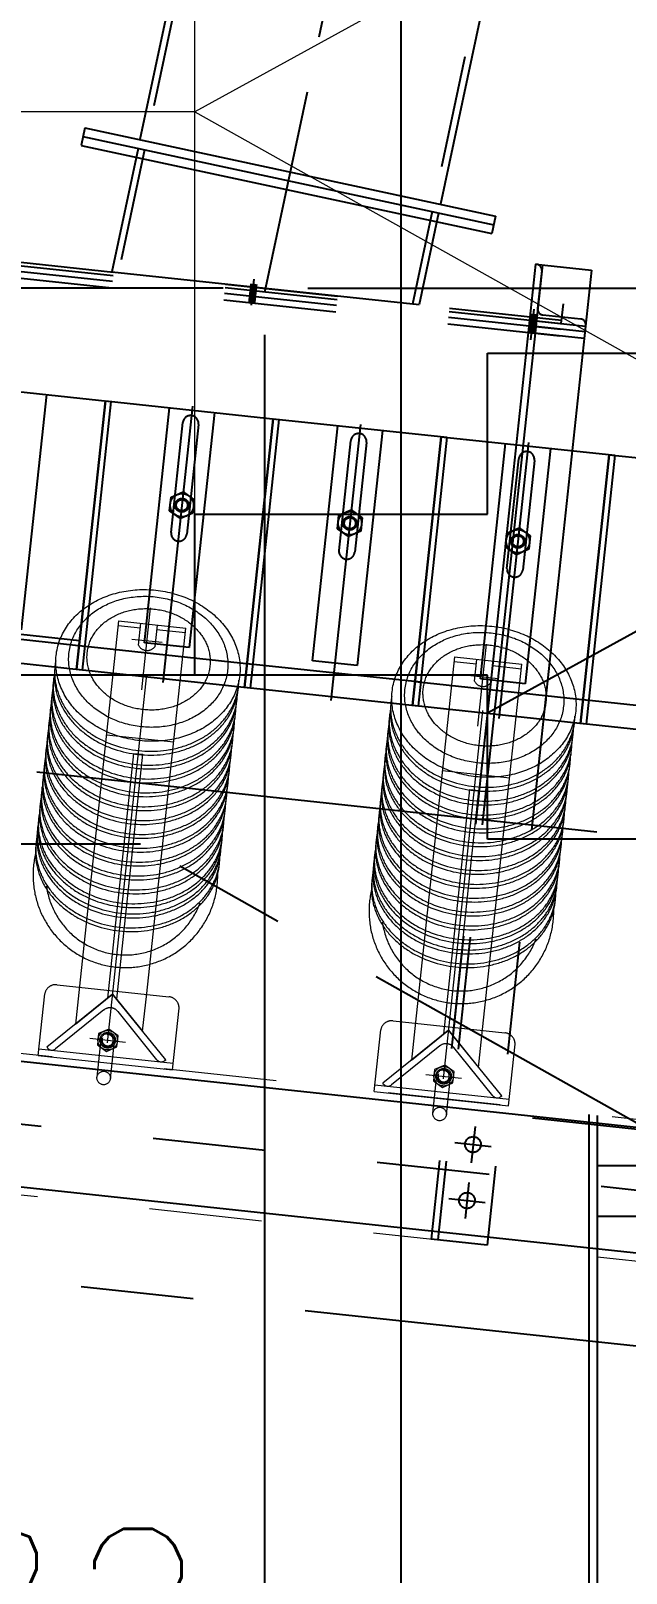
# Model space of a CAD drawing. Header units: inches. Extents: x 0 to 157513, y -28488 to 35640.
# Drawn here: x 19839 to 20368, y 16667 to 18036 of the extents above; entities that cross this region are included whole.
import ezdxf

# ---------------------------------------------------------------- set-up
doc = ezdxf.new("R2010")
doc.units = ezdxf.units.IN
doc.header["$LTSCALE"] = 400
doc.header["$MEASUREMENT"] = 0
for name, pattern in [('CENTER', [2, 1.25, -0.25, 0.25, -0.25]), ('CENTER2', [28.575, 19.05, -3.175, 3.175, -3.175]), ('CONTINOUS', [0]), ('DASHED2', [0.375, 0.25, -0.125]), ('HIDDEN', [9.525, 6.35, -3.175]), ('HIDDEN2', [4.7625, 3.175, -1.5875]), ('PHANTOM', [2.5, 1.25, -0.25, 0.25, -0.25, 0.25, -0.25])]:
    doc.linetypes.add(name, pattern=pattern)
for name, color, linetype in [('BF', 8, 'PHANTOM'), ('cen', 1, 'CENTER'), ('hid', 3, 'HIDDEN2')]:
    doc.layers.add(name, color=color, linetype=linetype)
doc.styles.add('ROMANS', font='romans')
doc.dimstyles.new('SAM2 60 SC', dxfattribs={"dimscale": 60, "dimtxt": 2.5, "dimasz": 2.5, "dimexe": 1.25, "dimexo": 0.625, "dimtad": 1, "dimtoh": 1, "dimdec": 0, "dimdsep": 46, "dimtxsty": 'ROMANS', "dimblk": 'OBLIQUE', "dimcen": 2.5, "dimclrd": 1, "dimclre": 1, "dimclrt": 256, "dimadec": 0, "dimazin": 2, "dimtfac": 1, "dimtdec": 0, "dimtofl": 0, "dimtmove": 0, "dimatfit": 3, "dimfxl": 1, "dimtolj": 1, "dimtzin": 0, "dimarcsym": 1})

# ---------------------------------------------------------------- blocks, each defined once
blk = doc.blocks.new('611bf4strgesv')
at = {"layer": 'BF', "linetype": 'CONTINOUS'}
h = blk.add_hatch(color=256, dxfattribs=at)
h.dxf.hatch_style = 1
h.paths.add_polyline_path([(-11813.3, 26718.2), (-11812.7, 26724.2), (-11809.4, 26723.9), (-11810.1, 26717.9)])
h = blk.add_hatch(color=256, dxfattribs=at)
h.dxf.hatch_style = 1
h.paths.add_polyline_path([(-11812.6, 26724.4), (-11812.1, 26729.4), (-11808.9, 26729), (-11809.4, 26724.1)])
h = blk.add_hatch(color=256, dxfattribs=at)
h.dxf.hatch_style = 1
h.paths.add_polyline_path([(-11812.1, 26729.4), (-11811.5, 26735.3), (-11808.2, 26735), (-11808.9, 26729)])
h = blk.add_hatch(color=256, dxfattribs=at)
h.dxf.hatch_style = 1
h.paths.add_polyline_path([(-11809.4, 26724.1), (-11808.9, 26729), (-11805.5, 26728.7), (-11806, 26723.7)])
h = blk.add_hatch(color=256, dxfattribs=at)
h.dxf.hatch_style = 1
h.paths.add_polyline_path([(-11808.9, 26729), (-11808.2, 26735), (-11804.8, 26734.6), (-11805.5, 26728.7)])
h = blk.add_hatch(color=256, dxfattribs=at)
h.dxf.hatch_style = 1
h.paths.add_polyline_path([(-11810.1, 26717.9), (-11809.4, 26723.9), (-11806, 26723.5), (-11806.7, 26717.5)])
h = blk.add_hatch(color=256, dxfattribs=at)
h.dxf.hatch_style = 1
h.paths.add_polyline_path([(-11564.7, 26691.6), (-11564.1, 26697.6), (-11560.8, 26697.2), (-11561.5, 26691.3)])
h = blk.add_hatch(color=256, dxfattribs=at)
h.dxf.hatch_style = 1
h.paths.add_polyline_path([(-11564.1, 26697.8), (-11563.5, 26702.7), (-11560.3, 26702.4), (-11560.8, 26697.4)])
h = blk.add_hatch(color=256, dxfattribs=at)
h.dxf.hatch_style = 1
h.paths.add_polyline_path([(-11563.5, 26702.7), (-11562.9, 26708.7), (-11559.6, 26708.3), (-11560.3, 26702.4)])
h = blk.add_hatch(color=256, dxfattribs=at)
h.dxf.hatch_style = 1
h.paths.add_polyline_path([(-11561.5, 26691.3), (-11560.8, 26697.2), (-11557.5, 26696.9), (-11558.1, 26690.9)])
h = blk.add_hatch(color=256, dxfattribs=at)
h.dxf.hatch_style = 1
h.paths.add_polyline_path([(-11560.8, 26697.4), (-11560.3, 26702.4), (-11556.9, 26702), (-11557.4, 26697)])
h = blk.add_hatch(color=256, dxfattribs=at)
h.dxf.hatch_style = 1
h.paths.add_polyline_path([(-11560.3, 26702.4), (-11559.6, 26708.3), (-11556.3, 26708), (-11556.9, 26702)])
at = {"layer": 'BF', "linetype": 'CENTER', "lineweight": 9, "ltscale": 10}
for p, q in [((-9260.6, 28317.6, 405.4), (-11860.6, 26887.6, 405.4)), ((-11860.6, 26387.6, 405.4), (-11860.6, 27387.6, 405.4)), ((-11860.6, 26887.6, 405.4), (-12810.6, 26887.6, 405.4)), ((-11860.6, 26887.6, 405.4), (-9260.6, 25432.6, 403.2))]:
    blk.add_line(p, q, dxfattribs=at)
at = {"layer": 'BF'}
for p, q in [((-11600.6, 26354.2, 405.4), (-9212.5, 27667.6, 405.4)), ((-13424.6, 26902.2, 2574.4), (-9894.8, 26523.9, 2574.4)), ((-13424.3, 26905.3, 2574.4), (-9894.5, 26527, 2574.4)), ((-13425.8, 26891.3, -84.3), (-9950.4, 26518.8, -84.3)), ((-13425.1, 26897.2, -84.3), (-9936.4, 26523.3, -84.3)), ((-11558, 26752.4, 3406.3), (-11650.8, 25887, 2429.3)), ((-11552, 26751.8, 3469.8), (-11644.8, 25886.3, 736.1)), ((-11558, 26752.4, 1766.5), (-11508.3, 26747.1, 1766.5)), ((-11508.3, 26747.1, 3443.6), (-11601.1, 25881.6, 789.5)), ((-11533.6, 26717.2, 1766.5), (-11535.5, 26699.7, 1766.5)), ((-8520.8, 25928.6, 405), (-15765.3, 26705.1, 405)), ((-11600.6, 26530.6, 403.2), (-11600.6, 26673.6, 403.2)), ((-11600.6, 26673.6, 403.2), (-11340.6, 26673.6, 403.2)), ((-12089.2, 26647.2, 609.4), (-11935.1, 26630.7, 609.4)), ((-11965.6, 26392.6, 609.4), (-11940, 26631.3, 609.4)), ((-11935.1, 26630.7, 609.4), (-11960.6, 26392.1, 609.4)), ((-11935.1, 26630.7, 609.4), (-11960.6, 26392.1, 609.4)), ((-11940, 26631.3, 609.4), (-11785.9, 26614.7, 609.4)), ((-11862.6, 26626.3, 609.4), (-11888.9, 26381.1, 609.4)), ((-11863.5, 26618, 609.4), (-11863.5, 26618, 609.4)), ((-11816.5, 26376.6, 609.4), (-11790.9, 26615.3, 609.4)), ((-11785.9, 26614.7, 609.4), (-11811.5, 26376.1, 609.4)), ((-11785.9, 26614.7, 609.4), (-11811.5, 26376.1, 609.4)), ((-11790.9, 26615.3, 609.4), (-11636.8, 26598.8, 609.4)), ((-11881.7, 26514.4, 609.4), (-11871.2, 26611.8, 609.4)), ((-11857.3, 26610.3, 609.4), (-11867.7, 26512.9, 609.4)), ((-11713.5, 26610.3, 609.4), (-11739.8, 26365.1, 609.4)), ((-11714.4, 26602, 609.4), (-11714.4, 26602, 609.4)), ((-11732.5, 26498.4, 609.4), (-11722.1, 26595.8, 609.4)), ((-11708.1, 26594.3, 609.4), (-11718.6, 26496.9, 609.4)), ((-11667.3, 26360.7, 609.4), (-11641.7, 26599.3, 609.4)), ((-11636.8, 26598.8, 609.4), (-11662.3, 26360.1, 609.4)), ((-11636.8, 26598.8, 609.4), (-11662.3, 26360.1, 609.4)), ((-11641.7, 26599.3, 609.4), (-11487.6, 26582.8, 609.4)), ((-11564.3, 26594.3, 609.4), (-11590.6, 26349.1, 609.4)), ((-11583.4, 26482.4, 609.4), (-11572.9, 26579.8, 609.4)), ((-11559, 26578.3, 609.4), (-11569.4, 26480.9, 609.4)), ((-11565.2, 26586.1, 609.4), (-11565.2, 26586.1, 609.4)), ((-11518.2, 26344.7, 609.4), (-11492.6, 26583.3, 609.4)), ((-11487.6, 26582.8, 609.4), (-11513.2, 26344.1, 609.4)), ((-11487.6, 26582.8, 609.4), (-11513.2, 26344.1, 609.4)), ((-11492.6, 26583.3, 609.4), (-11338.5, 26566.8, 609.4)), ((-11881.7, 26545.6, 609.4), (-11870.8, 26550.4, 609.4)), ((-11870.8, 26550.4, 609.4), (-11861.1, 26543.3, 609.4)), ((-11883, 26533.6, 609.4), (-11881.7, 26545.6, 609.4)), ((-11873.3, 26526.6, 609.4), (-11883, 26533.6, 609.4)), ((-11861.1, 26543.3, 609.4), (-11862.3, 26531.4, 609.4)), ((-11732.6, 26529.6, 609.4), (-11721.6, 26534.4, 609.4)), ((-11721.6, 26534.4, 609.4), (-11711.9, 26527.4, 609.4)), ((-11862.3, 26531.4, 609.4), (-11873.3, 26526.6, 609.4)), ((-11860.6, 26387.6, 403.2), (-11860.6, 26530.6, 403.2)), ((-11860.6, 26530.6, 403.2), (-11600.6, 26530.6, 403.2)), ((-11733.9, 26517.6, 609.4), (-11732.6, 26529.6, 609.4)), ((-11711.9, 26527.4, 609.4), (-11713.2, 26515.4, 609.4)), ((-11875.4, 26506.7, 609.4), (-11875.4, 26506.7, 609.4)), ((-11724.2, 26510.6, 609.4), (-11733.9, 26517.6, 609.4)), ((-11713.2, 26515.4, 609.4), (-11724.2, 26510.6, 609.4)), ((-11584.7, 26501.7, 609.4), (-11583.4, 26513.6, 609.4)), ((-11583.4, 26513.6, 609.4), (-11572.5, 26518.4, 609.4)), ((-11572.5, 26518.4, 609.4), (-11562.8, 26511.4, 609.4)), ((-11562.8, 26511.4, 609.4), (-11564, 26499.4, 609.4)), ((-11575, 26494.6, 609.4), (-11584.7, 26501.7, 609.4)), ((-11564, 26499.4, 609.4), (-11575, 26494.6, 609.4)), ((-11726.3, 26490.7, 609.4), (-11726.3, 26490.7, 609.4)), ((-11577.2, 26474.7, 609.4), (-11577.2, 26474.7, 609.4)), ((-11960.6, 26392.1, 609.4), (-12114.8, 26408.6, 609.4)), ((-8019.8, 25560.6, 575.3), (-15731.9, 26387.3, 575.3)), ((-11860.6, 26387.6, 405.4), (-12810.6, 26387.6, 405.4)), ((-11811.5, 26376.1, 609.4), (-11965.6, 26392.6, 609.4)), ((-11600.6, 26387.6, 403.2), (-11860.6, 26387.6, 403.2)), ((-11600.6, 26242.1, 403.2), (-11600.6, 26387.6, 403.2)), ((-11662.3, 26360.1, 609.4), (-11816.5, 26376.6, 609.4)), ((-11513.2, 26344.1, 609.4), (-11667.3, 26360.7, 609.4)), ((-11364.1, 26328.1, 609.4), (-11518.2, 26344.7, 609.4)), ((-10271, 25663.6, 405), (-15717.2, 26247.4, 405)), ((-11908.7, 26237.6, 405.4), (-12810.6, 26237.6, 405.4)), ((-9520.6, 24894.5, 403.4), (-11908.7, 26237.6, 405.4)), ((-11340.6, 26242.1, 403.2), (-11600.6, 26242.1, 403.2)), ((-11459.1, 25983.6, -858.8), (-11560.8, 25994.3, -848.9)), ((-11510.7, 25997.7, -565.6), (-11510.7, 24942.7, 403.2)), ((-11503.2, 25996.9, -564.9), (-11503.2, 24942.7, 403.2)), ((-11601.1, 25881.6, 789.5), (-11650.8, 25887, 2429.3)), ((-11601, 25881.6, -244.6), (-11650.7, 25887, 1395.2))]:
    blk.add_line(p, q, dxfattribs=at)
at = {"layer": 'BF', "ltscale": 25}
for p, q in [((-11558, 26752.4, 1766.5), (-11563.3, 26702.7, 1766.5)), ((-11557, 26752.3, 1766.5), (-11558, 26752.4, 1766.5)), ((-11552.6, 26746.8, 1766.5), (-11556.2, 26713, 1766.5)), ((-11514.1, 26692.4, 49.5), (-11563.8, 26697.7, 49.5)), ((-11563.3, 26702.7, 1766.5), (-11513.6, 26697.4, 1766.5)), ((-11551.7, 26707.5, 1766.5), (-11517.9, 26703.9, 1766.5)), ((-11513.6, 26697.4, 1766.5), (-11513.5, 26698.4, 1766.5)), ((-11514.8, 26686.4, 49.5), (-11564.5, 26691.8, 49.5)), ((-11611.8, 25987, -2089.6), (-11615.3, 25954.9, -2089.6)), ((-11629.6, 25972.7, 575.3), (-11597.5, 25969.3, 575.3)), ((-11617.2, 25937.3, -2089.6), (-11620.6, 25905.2, -2089.6)), ((-11634.9, 25923, 575.3), (-11602.8, 25919.5, 575.3))]:
    blk.add_line(p, q, dxfattribs=at)
at = {"layer": 'BF', "linetype": 'CENTER'}
for p, q in [((-11810.2, 26716.2, 594.8), (-11807.8, 26739.1, 594.8)), ((-11562.1, 26685.2, 594.8), (-11559.2, 26712.5, 594.8))]:
    blk.add_line(p, q, dxfattribs=at)
at = {"layer": 'BF', "linetype": 'HIDDEN', "ltscale": 15}
for p, q in [((-11992.2, 26636.9, 609.4), (-12014.6, 26428, 609.4)), ((-11940, 26631.3, 609.4), (-11965.6, 26392.6, 609.4)), ((-11905.2, 26416.3, 609.4), (-11882.9, 26625.1, 609.4)), ((-11843.1, 26620.9, 609.4), (-11865.5, 26412.1, 609.4)), ((-11790.9, 26615.3, 609.4), (-11816.5, 26376.6, 609.4)), ((-11756.1, 26400.3, 609.4), (-11733.7, 26609.1, 609.4)), ((-11693.9, 26604.9, 609.4), (-11716.3, 26396.1, 609.4)), ((-11641.7, 26599.3, 609.4), (-11667.3, 26360.7, 609.4)), ((-11606.9, 26384.4, 609.4), (-11584.6, 26593.2, 609.4)), ((-11544.8, 26588.9, 609.4), (-11567.2, 26380.1, 609.4)), ((-11492.6, 26583.3, 609.4), (-11518.2, 26344.7, 609.4)), ((-12112.5, 26430, 594.8), (-11958.3, 26413.5, 594.8)), ((-11963.3, 26414.1, 594.8), (-11809.2, 26397.5, 594.8)), ((-11865.5, 26412.1, 609.4), (-11905.2, 26416.3, 609.4)), ((-11814.2, 26398.1, 594.8), (-11660, 26381.6, 594.8)), ((-11716.3, 26396.1, 609.4), (-11756.1, 26400.3, 609.4)), ((-11665, 26382.1, 594.8), (-11510.9, 26365.6, 594.8)), ((-11567.2, 26380.1, 609.4), (-11606.9, 26384.4, 609.4)), ((-11515.9, 26366.1, 594.8), (-11361.8, 26349.6, 594.8))]:
    blk.add_line(p, q, dxfattribs=at)
at = {"layer": 'BF', "linetype": 'CONTINOUS'}
blk.add_line((-11940, 26631.3, 609.4), (-11935.1, 26630.7, 609.4), dxfattribs=at)
at = {"layer": 'BF', "linetype": 'HIDDEN', "ltscale": 25}
blk.add_line((-13459.3, 26578.9, 609.4), (-11962.8, 26418.5, 609.4), dxfattribs=at)
at = {"layer": 'BF', "linetype": 'CENTER2', "lineweight": 9}
for p, q in [((-11907.6, 26374.5, 405), (-11899.8, 26447.3, 405)), ((-11916.4, 26419.7, 405), (-11889.4, 26416.8, 405)), ((-11609.3, 26342.5, 405), (-11601.5, 26415.3, 405)), ((-11938.1, 26061.2, 405), (-11903.1, 26388.2, 405)), ((-11618.1, 26387.7, 405), (-11591.1, 26384.8, 405)), ((-11639.9, 26029.2, 405), (-11604.8, 26356.3, 405)), ((-11953.7, 26065.3, 405), (-11922.1, 26061.9, 405)), ((-11655.4, 26033.3, 405), (-11623.8, 26029.9, 405))]:
    blk.add_line(p, q, dxfattribs=at)
at = {"layer": 'BF', "lineweight": 9}
for p, q in [((-11928.2, 26435.8, 405), (-11962.9, 26111.5, 405)), ((-11928.2, 26435.8, 405), (-11868.5, 26429.4, 405)), ((-11910.6, 26414.3, 405), (-11908.5, 26433.7, 405)), ((-11903.3, 26105.1, 405), (-11868.5, 26429.4, 405)), ((-11894.1, 26432.1, 405), (-11896.2, 26412.8, 405)), ((-11629.9, 26403.8, 405), (-11664.6, 26079.5, 405)), ((-11629.9, 26403.8, 405), (-11570.2, 26397.4, 405)), ((-11612.3, 26382.3, 405), (-11610.2, 26401.7, 405)), ((-11605, 26073.1, 405), (-11570.2, 26397.4, 405)), ((-11595.8, 26400.1, 405), (-11597.9, 26380.8, 405)), ((-11939, 26334.8, 405), (-11879.3, 26328.4, 405)), ((-11640.7, 26302.9, 405), (-11581, 26296.5, 405)), ((-11982.9, 26112.8, 405), (-11883.5, 26102.1, 405)), ((-11999.7, 26050.1, 405), (-11993.8, 26104.8, 405)), ((-11880.4, 26037.3, 405), (-11874.5, 26092, 405)), ((-11684.6, 26080.8, 405), (-11585.2, 26070.2, 405)), ((-11946, 26069.5, 405), (-11947, 26059.5, 405)), ((-11936.8, 26073.5, 405), (-11946, 26069.5, 405)), ((-11928.7, 26067.6, 405), (-11936.8, 26073.5, 405)), ((-11929.8, 26057.7, 405), (-11928.7, 26067.6, 405)), ((-11701.4, 26018.1, 405), (-11695.5, 26072.8, 405)), ((-11947.4, 26030.7, 405), (-11943.8, 26064.2, 405)), ((-11947, 26059.5, 405), (-11938.9, 26053.6, 405)), ((-11938.9, 26053.6, 405), (-11929.8, 26057.7, 405)), ((-11935.5, 26029.4, 405), (-11931.9, 26062.9, 405)), ((-11582.1, 26005.3, 405), (-11576.2, 26060, 405)), ((-11999.7, 26050.1, 405), (-11880.4, 26037.3, 405)), ((-11638.5, 26041.5, 405), (-11647.7, 26037.5, 405)), ((-11630.4, 26035.6, 405), (-11638.5, 26041.5, 405)), ((-11649.1, 25998.7, 405), (-11645.6, 26032.2, 405)), ((-11647.7, 26037.5, 405), (-11648.7, 26027.5, 405)), ((-11648.7, 26027.5, 405), (-11640.7, 26021.7, 405)), ((-11637.2, 25997.4, 405), (-11633.6, 26031, 405)), ((-11631.5, 26025.7, 405), (-11630.4, 26035.6, 405)), ((-11701.4, 26018.1, 405), (-11582.1, 26005.3, 405)), ((-11640.7, 26021.7, 405), (-11631.5, 26025.7, 405))]:
    blk.add_line(p, q, dxfattribs=at)
at = {"layer": 'BF', "lineweight": 9, "ltscale": 0.2}
for p, q in [((-11928.6, 26431.8, 405), (-11908.9, 26429.7, 405)), ((-11894.5, 26428.1, 405), (-11868.9, 26425.4, 405)), ((-11630.3, 26399.8, 405), (-11610.7, 26397.7, 405)), ((-11596.2, 26396.2, 405), (-11570.6, 26393.4, 405))]:
    blk.add_line(p, q, dxfattribs=at)
at = {"layer": 'BF', "lineweight": 9, "ltscale": 0.5}
for p, q in [((-11937.9, 26101, 405), (-11914.6, 26318.2, 405)), ((-11929.9, 26100.1, 405), (-11906.7, 26317.4, 405)), ((-11914.6, 26318.2, 405), (-11906.7, 26317.4, 405)), ((-11639.6, 26069, 405), (-11616.3, 26286.3, 405)), ((-11616.3, 26286.3, 405), (-11608.4, 26285.4, 405)), ((-11631.6, 26068.2, 405), (-11608.4, 26285.4, 405)), ((-11962.9, 26111.5, 405), (-11966.5, 26077.9, 405)), ((-11933.5, 26104.5, 405), (-11991.9, 26057.5, 405)), ((-11966.5, 26077.9, 405), (-11933.5, 26104.5, 405)), ((-11886.4, 26046.2, 405), (-11933.5, 26104.5, 405)), ((-11933.5, 26104.5, 405), (-11906.9, 26071.5, 405)), ((-11906.9, 26071.5, 405), (-11903.3, 26105.1, 405)), ((-11941.4, 26090.5, 405), (-11984.2, 26055.9, 405)), ((-11894.2, 26046.3, 405), (-11928.7, 26089.1, 405)), ((-11635.2, 26072.6, 405), (-11693.6, 26025.5, 405)), ((-11664.6, 26079.5, 405), (-11668.2, 26045.9, 405)), ((-11668.2, 26045.9, 405), (-11635.2, 26072.6, 405)), ((-11588.1, 26014.2, 405), (-11635.2, 26072.6, 405)), ((-11635.2, 26072.6, 405), (-11608.6, 26039.5, 405)), ((-11608.6, 26039.5, 405), (-11605, 26073.1, 405)), ((-11999, 26056, 405), (-11879.7, 26043.2, 405)), ((-11991.2, 26056.7, 405), (-11991.9, 26057.5, 405)), ((-11643.1, 26058.5, 405), (-11685.9, 26024, 405)), ((-11595.9, 26014.3, 405), (-11630.5, 26057.1, 405)), ((-11887.2, 26045.5, 405), (-11886.4, 26046.2, 405)), ((-11886.4, 26046.2, 405), (-11887.2, 26045.5, 405)), ((-11700.7, 26024, 405), (-11581.4, 26011.3, 405)), ((-11693, 26024.7, 405), (-11693.6, 26025.5, 405)), ((-11588.9, 26013.6, 405), (-11588.1, 26014.2, 405)), ((-11588.1, 26014.2, 405), (-11588.9, 26013.6, 405))]:
    blk.add_line(p, q, dxfattribs=at)
at = {"layer": 'BF', "ltscale": 20}
for p, q in [((-9005.1, 25722.1, 405), (-13427.9, 26196.1, 405)), ((-9016.7, 25611.7, 405), (-13439.7, 26085.8, 405))]:
    blk.add_line(p, q, dxfattribs=at)
at = {"layer": 'BF', "lineweight": 5}
for p, q in [((-9004.3, 25729, 405), (-13427.1, 26203.1, 405)), ((-9017.4, 25604.7, 405), (-13440.4, 26078.8, 405))]:
    blk.add_line(p, q, dxfattribs=at)
at = {"layer": 'BF', "ltscale": 2}
for p, q in [((-11418.2, 25952.2, -875.7), (-11503.2, 25952.2, -875.7)), ((-11418.2, 25907.2, -875.7), (-11503.2, 25907.2, -875.7))]:
    blk.add_line(p, q, dxfattribs=at)
at = {"layer": 'BF'}
for centre, radius in [((-11872, 26538.5, 609.4), 10.4), ((-11872, 26538.5, 609.4), 6), ((-11872, 26538.5, 609.4), 5), ((-11722.9, 26522.5, 609.4), 10.4), ((-11722.9, 26522.5, 609.4), 6), ((-11722.9, 26522.5, 609.4), 5), ((-11573.7, 26506.5, 609.4), 10.4), ((-11573.7, 26506.5, 609.4), 6), ((-11573.7, 26506.5, 609.4), 5), ((-11613.6, 25971, 575.3), 7), ((-11618.9, 25921.3, 575.3), 7)]:
    blk.add_circle(centre, radius, dxfattribs=at)
at = {"layer": 'BF', "lineweight": 9}
for centre, radius in [((-11937.9, 26063.6, 405), 8.66), ((-11937.9, 26063.6, 405), 7), ((-11937.9, 26063.6, 405), 6), ((-11639.6, 26031.6, 405), 8.66), ((-11941.5, 26030.1, 405), 6), ((-11639.6, 26031.6, 405), 7), ((-11639.6, 26031.6, 405), 6), ((-11643.2, 25998.1, 405), 6)]:
    blk.add_circle(centre, radius, dxfattribs=at)
at = {"layer": 'BF', "ltscale": 25}
for centre, start, end in [((-11557.5, 26747.3, 1766.5), 353.8819, 83.8819), ((-11551.2, 26712.5, 1766.5), 173.8819, 263.8819), ((-11518.5, 26698.9, 1766.5), 353.8819, 83.8819)]:
    blk.add_arc(centre, 5, start, end, dxfattribs=at)
at = {"layer": 'BF'}
for centre, start, end in [((-11864.3, 26611.1, 609.4), 83.8819, 173.8819), ((-11864.3, 26611.1, 609.4), 353.8819, 83.8819), ((-11715.1, 26595.1, 609.4), 83.8819, 173.8819), ((-11715.1, 26595.1, 609.4), 353.8819, 83.8819), ((-11566, 26579.1, 609.4), 83.8819, 173.8819), ((-11566, 26579.1, 609.4), 353.8819, 83.8819), ((-11874.7, 26513.6, 609.4), 173.8819, 263.8819), ((-11874.7, 26513.6, 609.4), 263.8819, 353.8819), ((-11725.6, 26497.6, 609.4), 173.8819, 263.8819), ((-11725.6, 26497.6, 609.4), 263.8819, 353.8819), ((-11576.4, 26481.7, 609.4), 173.8819, 263.8819), ((-11576.4, 26481.7, 609.4), 263.8819, 353.8819)]:
    blk.add_arc(centre, 7, start, end, dxfattribs=at)
at = {"layer": 'BF', "lineweight": 9}
for centre, radius, start, end in [((-11902.9, 26418.2, 405), 8.66, 207.0408, 320.7232), ((-11604.6, 26386.3, 405), 8.66, 207.0408, 320.7232), ((-11922.2, 26210.1, 405), 82, 166.3747, 1.3893), ((-11922.2, 26210.1, 405), 70.8, 187.9915, 339.7724), ((-11623.9, 26178.1, 405), 82, 166.3747, 1.3893), ((-11623.9, 26178.1, 405), 70.8, 187.9915, 339.7724), ((-11984, 26102.9, 405), 10, 83.882, 173.882), ((-11884.5, 26092.2, 405), 10, 353.882, 83.882), ((-11685.7, 26070.9, 405), 10, 83.882, 173.882), ((-11937.9, 26063.6, 405), 5, 153.909, 98.9236), ((-11586.2, 26060.2, 405), 10, 353.882, 83.882), ((-11639.6, 26031.6, 405), 5, 153.909, 98.9236)]:
    blk.add_arc(centre, radius, start, end, dxfattribs=at)
at = {"layer": 'BF', "lineweight": 9, "ltscale": 0.5}
for centre, radius, start, end in [((-11935.8, 26083.4, 405), 9, 38.882, 128.882), ((-11987.4, 26059.8, 405), 5, 218.882, 308.882), ((-11637.5, 26051.5, 405), 9, 38.882, 128.882), ((-11890.3, 26049.4, 405), 5, 218.882, 308.882), ((-11689.1, 26027.8, 405), 5, 218.882, 308.882), ((-11592, 26017.4, 405), 5, 218.882, 308.882)]:
    blk.add_arc(centre, radius, start, end, dxfattribs=at)
at = {"layer": 'BF', "lineweight": 9}
for centre, major_axis in [((-11902.2, 26396.3, 405), (-81.5, 8.7)), ((-11901.9, 26399.5, 405), (-70.4, 7.5)), ((-11901.6, 26401.7, 405), (-54.5, 5.8)), ((-11603.9, 26364.3, 405), (-81.5, 8.7)), ((-11603.6, 26367.5, 405), (-70.4, 7.5)), ((-11603.3, 26369.7, 405), (-54.5, 5.8))]:
    blk.add_ellipse(centre, major_axis=major_axis, ratio=0.819152, dxfattribs=at)
for centre in [(-11903.5, 26384, 405), (-11903.2, 26387.4, 405), (-11904.9, 26371.7, 405), (-11904.5, 26375.1, 405), (-11906.2, 26359.4, 405), (-11905.8, 26362.8, 405), (-11604.9, 26355.5, 405), (-11907.5, 26347.1, 405), (-11907.1, 26350.5, 405), (-11606.2, 26343.2, 405), (-11605.2, 26352, 405), (-11908.8, 26334.8, 405), (-11908.4, 26338.2, 405), (-11607.5, 26330.8, 405), (-11606.6, 26339.7, 405), (-11910.1, 26322.5, 405), (-11909.8, 26325.9, 405), (-11609.2, 26315.1, 405), (-11608.8, 26318.5, 405), (-11607.9, 26327.4, 405), (-11912.4, 26301.3, 405), (-11911.5, 26310.2, 405), (-11911.1, 26313.6, 405), (-11610.5, 26302.8, 405), (-11610.2, 26306.2, 405), (-11913.7, 26289, 405), (-11912.8, 26297.9, 405), (-11611.8, 26290.5, 405), (-11611.5, 26293.9, 405), (-11915.4, 26273.2, 405), (-11915, 26276.7, 405), (-11914.1, 26285.6, 405), (-11613.2, 26278.2, 405), (-11612.8, 26281.6, 405), (-11916.7, 26260.9, 405), (-11916.4, 26264.4, 405), (-11614.5, 26265.9, 405), (-11614.1, 26269.3, 405), (-11918, 26248.6, 405), (-11917.7, 26252.1, 405), (-11615.8, 26253.6, 405), (-11615.4, 26257, 405), (-11919, 26239.5, 405), (-11918.7, 26243, 405), (-11618.1, 26232.4, 405), (-11617.1, 26241.3, 405), (-11616.7, 26244.7, 405), (-11920.3, 26227.4, 405), (-11920, 26230.7, 405), (-11619.4, 26220.1, 405), (-11618.4, 26229, 405), (-11620.7, 26207.6, 405), (-11620.4, 26211, 405), (-11619.8, 26216.7, 405), (-11622, 26195.4, 405), (-11621.7, 26198.7, 405)]:
    blk.add_ellipse(centre, major_axis=(-81.5, 8.7), ratio=0.819152, start_param=6.216678, end_param=9.491285, dxfattribs=at)
blk = doc.blocks.new('_OBLIQUE')
at = {"color": 0, "linetype": 'ByBlock'}
blk.add_line((-0.5, -0.5), (0.5, 0.5), dxfattribs=at)
blk = doc.blocks.new('*D69')
at = {"color": 1, "lineweight": -2}
for p, q in [((20167.6, 18335.5), (20167.6, 16122.6)), ((20046.7, 17766.5), (20046.7, 16122.6)), ((20046.7, 16197.6), (19500.3, 16197.6)), ((20167.6, 16197.6), (20046.7, 16197.6))]:
    blk.add_line(p, q, dxfattribs=at)
at = {"layer": 'Defpoints', "color": 0}
for p in [(20167.6, 18373, 23.4), (20046.7, 17804, 23.4), (20046.7, 16197.6)]:
    blk.add_point(p, dxfattribs=at)
at = {"color": 1, "lineweight": -2, "xscale": 150, "yscale": 150, "zscale": 150, "rotation": 180}
blk.add_blockref('_OBLIQUE', (20046.7, 16197.6), dxfattribs=at)
at = {"color": 1, "lineweight": -2, "xscale": 150, "yscale": 150, "zscale": 150}
blk.add_blockref('_OBLIQUE', (20167.6, 16197.6), dxfattribs=at)
at = {"insert": (19698.5, 16310.1), "char_height": 150, "attachment_point": 5, "style": 'ROMANS'}
blk.add_mtext('\\A1;121', dxfattribs=at)
blk = doc.blocks.new('*D70')
at = {"color": 1, "lineweight": -2}
for p, q in [((19564.7, 17767.7), (19564.7, 16443.9)), ((20046.7, 17766.5), (20046.7, 16443.9)), ((20046.7, 16518.9), (19564.7, 16518.9))]:
    blk.add_line(p, q, dxfattribs=at)
at = {"layer": 'Defpoints', "color": 0}
for p in [(19564.7, 17805.2, 23.4), (20046.7, 17804, 23.4), (19564.7, 16518.9)]:
    blk.add_point(p, dxfattribs=at)
at = {"color": 1, "lineweight": -2, "xscale": 150, "yscale": 150, "zscale": 150, "rotation": 180}
blk.add_blockref('_OBLIQUE', (19564.7, 16518.9), dxfattribs=at)
at = {"color": 1, "lineweight": -2, "xscale": 150, "yscale": 150, "zscale": 150}
blk.add_blockref('_OBLIQUE', (20046.7, 16518.9), dxfattribs=at)
at = {"insert": (19805.7, 16631.4), "char_height": 150, "attachment_point": 5, "style": 'ROMANS'}
blk.add_mtext('\\A1;482', dxfattribs=at)
blk = doc.blocks.new('*D76')
at = {"color": 1, "lineweight": -2}
for p, q in [((20203.1, 18373.2), (20818.3, 18373.2)), ((20743.3, 17807.8), (20743.3, 18373.2)), ((20085, 17807.8), (20818.3, 17807.8))]:
    blk.add_line(p, q, dxfattribs=at)
at = {"layer": 'Defpoints', "color": 0}
for p in [(20165.6, 18373.2, 23.4), (20743.3, 18373.2), (20047.5, 17807.8, 23.4)]:
    blk.add_point(p, dxfattribs=at)
at = {"color": 1, "lineweight": -2, "xscale": 150, "yscale": 150, "zscale": 150}
for p, rotation in [((20743.3, 18373.2), 90), ((20743.3, 17807.8), 270)]:
    blk.add_blockref('_OBLIQUE', p, dxfattribs=dict(at, rotation=rotation))
at = {"insert": (20630.8, 18090.5), "char_height": 150, "attachment_point": 5, "rotation": 90, "style": 'ROMANS'}
blk.add_mtext('\\A1;565', dxfattribs=at)
blk = doc.blocks.new('*D77')
at = {"color": 1, "lineweight": -2}
for p, q in [((18063.8, 17859.3), (18063.8, 18009.3)), ((19527.2, 17859.3), (17988.8, 17859.3)), ((20010, 17807.8), (17988.8, 17807.8)), ((18063.8, 17807.8), (18063.8, 17507.8)), ((18063.8, 17507.8), (17783.4, 17507.8))]:
    blk.add_line(p, q, dxfattribs=at)
at = {"layer": 'Defpoints', "color": 0}
for p in [(19564.7, 17859.3, 23.4), (18063.8, 17807.8), (20047.5, 17807.8, 23.4)]:
    blk.add_point(p, dxfattribs=at)
at = {"color": 1, "lineweight": -2, "xscale": 150, "yscale": 150, "zscale": 150}
for p, rotation in [((18063.8, 17859.3), 270), ((18063.8, 17807.8), 90)]:
    blk.add_blockref('_OBLIQUE', p, dxfattribs=dict(at, rotation=rotation))
at = {"insert": (17904.8, 17620.3), "char_height": 150, "attachment_point": 5, "style": 'ROMANS'}
blk.add_mtext('\\A1;52', dxfattribs=at)
blk = doc.blocks.new('*D338')
at = {"color": 1, "lineweight": -2}
for p, q in [((20085, 17807.8), (22250.9, 17807.8)), ((22175.9, 17807.8), (22175.9, 16009.2)), ((22072.2, 16009.2), (22250.9, 16009.2))]:
    blk.add_line(p, q, dxfattribs=at)
at = {"layer": 'Defpoints', "color": 0}
for p in [(20047.5, 17807.8, 23.4), (22034.7, 16009.2, 33), (22175.9, 16009.2)]:
    blk.add_point(p, dxfattribs=at)
at = {"color": 1, "lineweight": -2, "xscale": 150, "yscale": 150, "zscale": 150}
for p, rotation in [((22175.9, 17807.8), 90), ((22175.9, 16009.2), 270)]:
    blk.add_blockref('_OBLIQUE', p, dxfattribs=dict(at, rotation=rotation))
at = {"insert": (22063.4, 16908.5), "char_height": 150, "attachment_point": 5, "rotation": 90, "style": 'ROMANS'}
blk.add_mtext('\\A1;1799', dxfattribs=at)

msp = doc.modelspace()

# ---------------------------------------------------------------- linework, layer by layer
at = {"ltscale": 10}
for p, q in [((20025.8, 18362.2, 23.4), (19936, 17939.6, 23.4)), ((20292.8, 18305.4, 23.4), (20202.9, 17882.3, 23.4)), ((19887.1, 17950.1, 23.4), (19883.8, 17934.5, 23.4)), ((19887.1, 17950.1, 23.4), (20251.8, 17871.8, 23.4)), ((19885.4, 17942.3, 23.4), (20250.1, 17864, 23.4)), ((19883.8, 17934.5, 23.4), (20248.5, 17856.2, 23.4)), ((19934.3, 17931.8, 23.4), (19911, 17822.2, 23.4)), ((20201.2, 17874.5, 23.4), (20184, 17793.3, 23.4)), ((20251.8, 17871.8, 23.4), (20248.5, 17856.2, 23.4))]:
    msp.add_line(p, q, dxfattribs=at)
msp.add_line((19911, 17822.2, 23.4), (20184, 17793.3, 23.4))
at = {"layer": 'cen', "ltscale": 0.5}
msp.add_line((20167.6, 18373, 23.4), (20046.7, 17804, 23.4), dxfattribs=at)
at = {"layer": 'hid', "linetype": 'DASHED2'}
for p, q in [((20031.7, 18361, 23.4), (19941.8, 17938.4, 23.4)), ((20287, 18306.7, 23.4), (20197, 17883.6, 23.4)), ((19940.2, 17930.6, 23.4), (19917, 17821.6, 23.4)), ((20195.4, 17875.7, 23.4), (20177.9, 17793.6, 23.4))]:
    msp.add_line(p, q, dxfattribs=at)

# ---------------------------------------------------------------- block references
msp.add_blockref('611bf4strgesv', (31845.3, -8923.4, -372.4))

# ---------------------------------------------------------------- dimensions: what is measured, and where the dimension line sits
for base, p1, p2, picture, middle in [((20743.3, 18373.2), (20047.5, 17807.8, 23.4), (20165.6, 18373.2, 23.4), '*D76', (20630.8, 18090.5)), ((18063.764, 17807.7638), (19564.7176, 17859.3322, 23.4323), (20047.4957, 17807.7638, 23.4323), '*D77', (17904.8354, 17620.2638))]:
    dim = msp.add_linear_dim(base=base, p1=p1, p2=p2, angle=90, dimstyle='SAM2 60 SC')
    dim.commit()
    dim.dimension.update_dxf_attribs({"geometry": picture, "text_midpoint": middle})
for base, p1, p2, picture, middle in [((20046.7, 16197.6), (20167.6, 18373, 23.4), (20046.7, 17804, 23.4), '*D69', (19698.5, 16310.1)), ((19564.7, 16518.9), (20046.7, 17804, 23.4), (19564.7, 17805.2, 23.4), '*D70', (19805.7, 16631.4))]:
    dim = msp.add_linear_dim(base=base, p1=p1, p2=p2, dimstyle='SAM2 60 SC')
    dim.commit()
    dim.dimension.update_dxf_attribs({"geometry": picture, "text_midpoint": middle})
dim = msp.add_linear_dim(base=(22175.9, 16009.2), p1=(20047.5, 17807.8, 23.4), p2=(22034.7, 16009.2, 33), angle=90, dimstyle='SAM2 60 SC', override={"dimtoh": 0})
dim.commit()
dim.dimension.update_dxf_attribs({"geometry": '*D338', "text_midpoint": (22063.4, 16908.5)})

doc.saveas('drawing.dxf')
